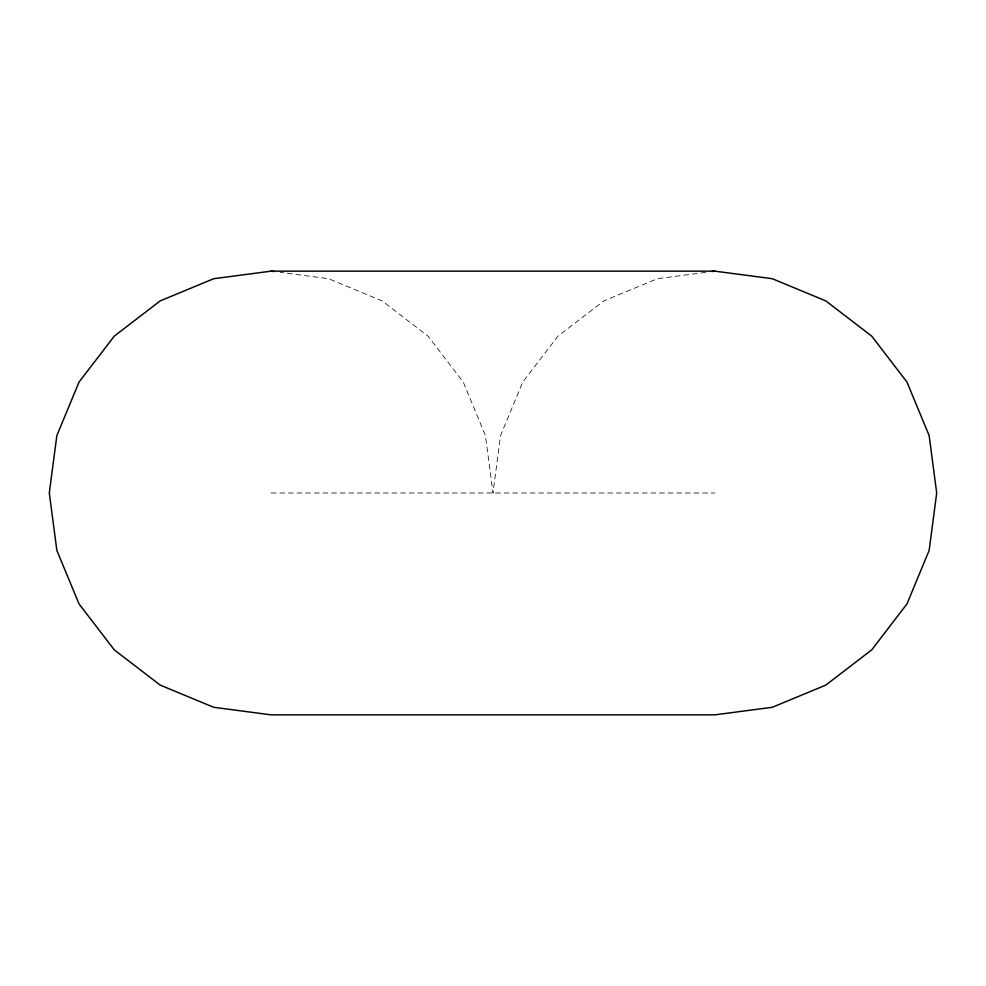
<?xml version="1.0" encoding="UTF-8"?>
<svg xmlns="http://www.w3.org/2000/svg" width="986" height="986" viewBox="0 0 986 986"><rect width="100%" height="100%" fill="white"/><g stroke="black" fill="none" stroke-linecap="round" stroke-linejoin="round"><path stroke-width="0.74" stroke-dasharray="4.93 3.7" d="M705.779 272.346L657.428 278.705L603.925 300.878L557.977 336.127L522.728 382.075L500.555 435.578L493 493L485.445 435.578L463.272 382.075L428.023 336.127L382.075 300.878L328.572 278.705L280.221 272.346M271.15 493L714.85 493"/><path stroke-width="1.48" d="M271.15 271.15L213.728 278.705L160.225 300.878L114.277 336.127L79.028 382.075L56.855 435.578L49.3 493L56.855 550.422L79.028 603.925L114.277 649.873L160.225 685.122L213.728 707.295L271.15 714.85L714.85 714.85L772.272 707.295L825.775 685.122L871.723 649.873L906.972 603.925L929.145 550.422L936.7 493L929.145 435.578L906.972 382.075L871.723 336.127L825.775 300.878L772.272 278.705L714.85 271.15L271.15 271.15L274.17 271.544M711.83 271.544L714.85 271.15"/></g></svg>
